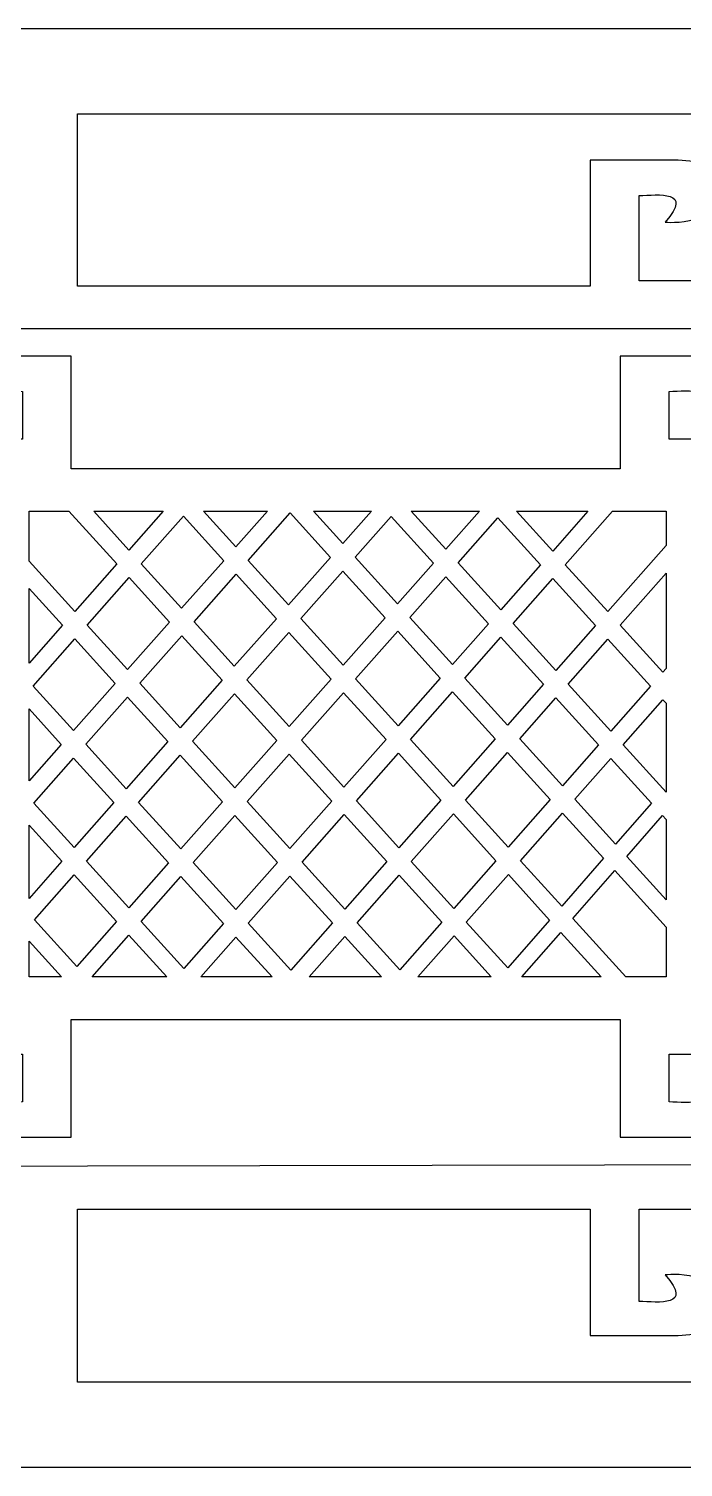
# Model space of a CAD drawing. Header units: centimetres. Extents: x -37.2 to 38.6, y 16.9 to 50.7.
# Drawn here: x -6.86 to 8.51, y 16.89 to 50.69 of the extents above; entities that cross this region are included whole.
import ezdxf

# ---------------------------------------------------------------- set-up
doc = ezdxf.new("R2010")
doc.units = ezdxf.units.CM
doc.header["$MEASUREMENT"] = 0
doc.layers.add('layer 1', color=7, linetype='Continuous')

msp = doc.modelspace()

# ---------------------------------------------------------------- linework, layer by layer
at = {"layer": 'layer 1', "color": 15}
for points, knots in [([(36.62549, 50.69217), (36.62549, 50.69217), (38.62549, 50.69217), (38.62549, 50.69217), (38.62549, 50.69217), (38.62549, 50.69217), (38.62549, 48.69217), (38.62549, 48.69217), (38.62549, 48.69217), (38.62549, 48.69217), (38.62549, 18.89217), (38.62549, 18.89217), (38.62549, 18.89217), (38.62549, 18.89217), (38.62549, 16.89217), (38.62549, 16.89217), (38.62549, 16.89217), (38.62549, 16.89217), (36.62549, 16.89217), (36.62549, 16.89217), (36.62549, 16.89217), (36.62549, 16.89217), (-35.17451, 16.89217), (-35.17451, 16.89217), (-35.17451, 16.89217), (-35.17451, 16.89217), (-37.17451, 16.89217), (-37.17451, 16.89217), (-37.17451, 16.89217), (-37.17451, 16.89217), (-37.17451, 18.89217), (-37.17451, 18.89217), (-37.17451, 18.89217), (-37.17451, 18.89217), (-37.17451, 48.69217), (-37.17451, 48.69217), (-37.17451, 48.69217), (-37.17451, 48.69217), (-37.17451, 50.69217), (-37.17451, 50.69217), (-37.17451, 50.69217), (-37.17451, 50.69217), (-35.17451, 50.69217), (-35.17451, 50.69217), (-35.17451, 50.69217), (-35.17451, 50.69217), (36.62549, 50.69217), (36.62549, 50.69217)], [0, 0, 0, 0, 0.07692308, 0.07692308, 0.07692308, 0.07692308, 0.15384615, 0.15384615, 0.15384615, 0.15384615, 0.23076923, 0.23076923, 0.23076923, 0.23076923, 0.30769231, 0.30769231, 0.30769231, 0.30769231, 0.38461538, 0.38461538, 0.38461538, 0.38461538, 0.46153846, 0.46153846, 0.46153846, 0.46153846, 0.53846154, 0.53846154, 0.53846154, 0.53846154, 0.61538462, 0.61538462, 0.61538462, 0.61538462, 0.69230769, 0.69230769, 0.69230769, 0.69230769, 0.76923077, 0.76923077, 0.76923077, 0.76923077, 0.84615385, 0.84615385, 0.84615385, 0.84615385, 1, 1, 1, 1]), ([(-5.71483, 48.69217), (-5.71483, 48.69217), (-5.71483, 44.6477), (-5.71483, 44.6477), (-5.71483, 44.6477), (-5.71483, 44.6477), (6.32424, 44.6477), (6.32424, 44.6477), (6.32424, 44.6477), (6.32424, 44.6477), (6.32424, 47.60415), (6.32424, 47.60415), (6.32424, 47.60415), (6.32424, 47.60415), (7.47219, 47.60415), (7.47219, 47.60415), (7.47219, 47.60415), (7.47219, 47.60415), (8.39055, 47.60415), (8.39055, 47.60415), (8.39055, 47.60415), (9.20413, 47.60415), (9.30891, 47.14497), (9.30891, 47.14497), (9.30891, 47.14497), (9.5385, 45.99702), (8.08443, 46.15008), (8.08443, 46.15008), (8.08443, 46.15008), (8.76453, 46.90983), (7.9226, 46.78483), (7.47219, 46.77425), (7.47219, 46.77425), (7.47219, 46.77425), (7.47219, 44.76647), (7.47219, 44.76647), (7.47219, 44.76647), (7.47219, 44.76647), (9.99768, 44.76647), (9.99768, 44.76647), (9.99768, 44.76647), (9.99768, 44.76647), (9.99768, 48.69217), (9.99768, 48.69217), (9.99768, 48.69217), (9.99768, 48.69217), (-5.71483, 48.69217), (-5.71483, 48.69217)], [0, 0, 0, 0, 0.07692308, 0.07692308, 0.07692308, 0.07692308, 0.15384615, 0.15384615, 0.15384615, 0.15384615, 0.23076923, 0.23076923, 0.23076923, 0.23076923, 0.30769231, 0.30769231, 0.30769231, 0.30769231, 0.38461538, 0.38461538, 0.38461538, 0.38461538, 0.46153846, 0.46153846, 0.46153846, 0.46153846, 0.53846154, 0.53846154, 0.53846154, 0.53846154, 0.61538462, 0.61538462, 0.61538462, 0.61538462, 0.69230769, 0.69230769, 0.69230769, 0.69230769, 0.76923077, 0.76923077, 0.76923077, 0.76923077, 0.84615385, 0.84615385, 0.84615385, 0.84615385, 1, 1, 1, 1]), ([(-5.86062, 40.35485), (-5.86062, 40.35485), (7.03242, 40.35485), (7.03242, 40.35485), (7.03242, 40.35485), (7.03242, 40.35485), (7.03242, 43.00098), (7.03242, 43.00098), (7.03242, 43.00098), (7.03242, 43.00098), (8.18037, 43.00098), (8.18037, 43.00098), (8.18037, 43.00098), (8.18037, 43.00098), (9.09873, 43.00098), (9.09873, 43.00098), (9.09873, 43.00098), (9.91231, 43.00098), (10.01709, 42.5418), (10.01709, 42.5418), (10.01709, 42.5418), (10.24668, 41.39385), (8.79261, 41.54691), (8.79261, 41.54691), (8.79261, 41.54691), (9.47271, 42.30666), (8.63078, 42.18166), (8.18037, 42.17108), (8.18037, 42.17108), (8.18037, 42.17108), (8.18037, 41.05079), (8.18037, 41.05079), (8.18037, 41.05079), (8.18037, 41.05079), (10.70586, 41.05079), (10.70586, 41.05079), (10.70586, 41.05079), (10.70586, 41.05079), (10.70586, 43.6477), (10.70586, 43.6477), (10.70586, 43.6477), (10.70586, 43.6477), (-9.53406, 43.6477), (-9.53406, 43.6477), (-9.53406, 43.6477), (-9.53406, 43.6477), (-9.53406, 41.05079), (-9.53406, 41.05079), (-9.53406, 41.05079), (-9.53406, 41.05079), (-7.00857, 41.05079), (-7.00857, 41.05079), (-7.00857, 41.05079), (-7.00857, 41.05079), (-7.00857, 42.17108), (-7.00857, 42.17108), (-7.00857, 42.17108), (-7.45898, 42.18166), (-8.30091, 42.30666), (-7.62081, 41.54691), (-7.62081, 41.54691), (-7.62081, 41.54691), (-9.07488, 41.39385), (-8.84529, 42.5418), (-8.84529, 42.5418), (-8.84529, 42.5418), (-8.74051, 43.00098), (-7.92693, 43.00098), (-7.92693, 43.00098), (-7.92693, 43.00098), (-7.00857, 43.00098), (-7.00857, 43.00098), (-7.00857, 43.00098), (-7.00857, 43.00098), (-5.86062, 43.00098), (-5.86062, 43.00098), (-5.86062, 43.00098), (-5.86062, 43.00098), (-5.86062, 40.35485), (-5.86062, 40.35485)], [0, 0, 0, 0, 0.04761905, 0.04761905, 0.04761905, 0.04761905, 0.0952381, 0.0952381, 0.0952381, 0.0952381, 0.14285714, 0.14285714, 0.14285714, 0.14285714, 0.19047619, 0.19047619, 0.19047619, 0.19047619, 0.23809524, 0.23809524, 0.23809524, 0.23809524, 0.28571429, 0.28571429, 0.28571429, 0.28571429, 0.33333333, 0.33333333, 0.33333333, 0.33333333, 0.38095238, 0.38095238, 0.38095238, 0.38095238, 0.42857143, 0.42857143, 0.42857143, 0.42857143, 0.47619048, 0.47619048, 0.47619048, 0.47619048, 0.52380952, 0.52380952, 0.52380952, 0.52380952, 0.57142857, 0.57142857, 0.57142857, 0.57142857, 0.61904762, 0.61904762, 0.61904762, 0.61904762, 0.66666667, 0.66666667, 0.66666667, 0.66666667, 0.71428571, 0.71428571, 0.71428571, 0.71428571, 0.76190476, 0.76190476, 0.76190476, 0.76190476, 0.80952381, 0.80952381, 0.80952381, 0.80952381, 0.85714286, 0.85714286, 0.85714286, 0.85714286, 0.9047619, 0.9047619, 0.9047619, 0.9047619, 1, 1, 1, 1]), ([(-5.91395, 39.35485), (-5.91395, 39.35485), (-6.8514, 39.35485), (-6.8514, 39.35485), (-6.8514, 39.35485), (-6.8514, 39.35485), (-6.8514, 38.18253), (-6.8514, 38.18253), (-6.8514, 38.18253), (-6.8514, 38.18253), (-5.77889, 36.99928), (-5.77889, 36.99928), (-5.77889, 36.99928), (-5.77889, 36.99928), (-4.79171, 38.11676), (-4.79171, 38.11676), (-4.79171, 38.11676), (-4.79171, 38.11676), (-5.91395, 39.35485), (-5.91395, 39.35485)], [0, 0, 0, 0, 0.16666667, 0.16666667, 0.16666667, 0.16666667, 0.33333333, 0.33333333, 0.33333333, 0.33333333, 0.5, 0.5, 0.5, 0.5, 0.66666667, 0.66666667, 0.66666667, 0.66666667, 1, 1, 1, 1]), ([(-3.69798, 39.35485), (-3.69798, 39.35485), (-5.33327, 39.35485), (-5.33327, 39.35485), (-5.33327, 39.35485), (-5.33327, 39.35485), (-4.50511, 38.44119), (-4.50511, 38.44119), (-4.50511, 38.44119), (-4.50511, 38.44119), (-3.69798, 39.35485), (-3.69798, 39.35485)], [0, 0, 0, 0, 0.25, 0.25, 0.25, 0.25, 0.5, 0.5, 0.5, 0.5, 1, 1, 1, 1]), ([(-3.22746, 39.2383), (-3.22746, 39.2383), (-4.21468, 38.12078), (-4.21468, 38.12078), (-4.21468, 38.12078), (-4.21468, 38.12078), (-3.26805, 37.07642), (-3.26805, 37.07642), (-3.26805, 37.07642), (-3.26805, 37.07642), (-2.28084, 38.19394), (-2.28084, 38.19394), (-2.28084, 38.19394), (-2.28084, 38.19394), (-3.22746, 39.2383), (-3.22746, 39.2383)], [0, 0, 0, 0, 0.2, 0.2, 0.2, 0.2, 0.4, 0.4, 0.4, 0.4, 0.6, 0.6, 0.6, 0.6, 1, 1, 1, 1]), ([(-1.2553, 39.35485), (-1.2553, 39.35485), (-2.75243, 39.35485), (-2.75243, 39.35485), (-2.75243, 39.35485), (-2.75243, 39.35485), (-1.99423, 38.51838), (-1.99423, 38.51838), (-1.99423, 38.51838), (-1.99423, 38.51838), (-1.2553, 39.35485), (-1.2553, 39.35485)], [0, 0, 0, 0, 0.25, 0.25, 0.25, 0.25, 0.5, 0.5, 0.5, 0.5, 1, 1, 1, 1]), ([(0.22997, 38.27124), (0.22997, 38.27124), (-0.71657, 39.3155), (-0.71657, 39.3155), (-0.71657, 39.3155), (-0.71657, 39.3155), (-1.7038, 38.19798), (-1.7038, 38.19798), (-1.7038, 38.19798), (-1.7038, 38.19798), (-0.75725, 37.15371), (-0.75725, 37.15371), (-0.75725, 37.15371), (-0.75725, 37.15371), (0.22997, 38.27124), (0.22997, 38.27124)], [0, 0, 0, 0, 0.2, 0.2, 0.2, 0.2, 0.4, 0.4, 0.4, 0.4, 0.6, 0.6, 0.6, 0.6, 1, 1, 1, 1]), ([(1.18725, 39.35485), (1.18725, 39.35485), (-0.17156, 39.35485), (-0.17156, 39.35485), (-0.17156, 39.35485), (-0.17156, 39.35485), (0.51658, 38.59567), (0.51658, 38.59567), (0.51658, 38.59567), (0.51658, 38.59567), (1.18725, 39.35485), (1.18725, 39.35485)], [0, 0, 0, 0, 0.25, 0.25, 0.25, 0.25, 0.5, 0.5, 0.5, 0.5, 1, 1, 1, 1]), ([(0.80701, 38.27525), (0.80701, 38.27525), (1.80061, 37.1791), (1.80061, 37.1791), (1.80061, 37.1791), (1.80061, 37.1791), (2.64729, 38.13751), (2.64729, 38.13751), (2.64729, 38.13751), (2.64729, 38.13751), (1.65369, 39.23368), (1.65369, 39.23368), (1.65369, 39.23368), (1.65369, 39.23368), (0.80701, 38.27525), (0.80701, 38.27525)], [0, 0, 0, 0, 0.2, 0.2, 0.2, 0.2, 0.4, 0.4, 0.4, 0.4, 0.6, 0.6, 0.6, 0.6, 1, 1, 1, 1]), ([(3.72267, 39.35485), (3.72267, 39.35485), (2.12456, 39.35485), (2.12456, 39.35485), (2.12456, 39.35485), (2.12456, 39.35485), (2.93389, 38.46198), (2.93389, 38.46198), (2.93389, 38.46198), (2.93389, 38.46198), (3.72267, 39.35485), (3.72267, 39.35485)], [0, 0, 0, 0, 0.25, 0.25, 0.25, 0.25, 0.5, 0.5, 0.5, 0.5, 1, 1, 1, 1]), ([(6.27139, 39.35485), (6.27139, 39.35485), (4.59791, 39.35485), (4.59791, 39.35485), (4.59791, 39.35485), (4.59791, 39.35485), (5.44542, 38.41986), (5.44542, 38.41986), (5.44542, 38.41986), (5.44542, 38.41986), (6.27139, 39.35485), (6.27139, 39.35485)], [0, 0, 0, 0, 0.25, 0.25, 0.25, 0.25, 0.5, 0.5, 0.5, 0.5, 1, 1, 1, 1]), ([(8.10716, 39.35485), (8.10716, 39.35485), (6.84483, 39.35485), (6.84483, 39.35485), (6.84483, 39.35485), (6.84483, 39.35485), (5.73582, 38.09948), (5.73582, 38.09948), (5.73582, 38.09948), (5.73582, 38.09948), (6.73619, 36.99583), (6.73619, 36.99583), (6.73619, 36.99583), (6.73619, 36.99583), (8.10716, 38.54774), (8.10716, 38.54774), (8.10716, 38.54774), (8.10716, 38.54774), (8.10716, 39.35485), (8.10716, 39.35485)], [0, 0, 0, 0, 0.16666667, 0.16666667, 0.16666667, 0.16666667, 0.33333333, 0.33333333, 0.33333333, 0.33333333, 0.5, 0.5, 0.5, 0.5, 0.66666667, 0.66666667, 0.66666667, 0.66666667, 1, 1, 1, 1]), ([(4.15844, 39.19902), (4.15844, 39.19902), (3.22429, 38.14158), (3.22429, 38.14158), (3.22429, 38.14158), (3.22429, 38.14158), (4.22464, 37.03797), (4.22464, 37.03797), (4.22464, 37.03797), (4.22464, 37.03797), (5.15879, 38.0954), (5.15879, 38.0954), (5.15879, 38.0954), (5.15879, 38.0954), (4.15844, 39.19902), (4.15844, 39.19902)], [0, 0, 0, 0, 0.2, 0.2, 0.2, 0.2, 0.4, 0.4, 0.4, 0.4, 0.6, 0.6, 0.6, 0.6, 1, 1, 1, 1]), ([(-1.99041, 37.87352), (-1.99041, 37.87352), (-2.97762, 36.75601), (-2.97762, 36.75601), (-2.97762, 36.75601), (-2.97762, 36.75601), (-2.03107, 35.71175), (-2.03107, 35.71175), (-2.03107, 35.71175), (-2.03107, 35.71175), (-1.04386, 36.82926), (-1.04386, 36.82926), (-1.04386, 36.82926), (-1.04386, 36.82926), (-1.99041, 37.87352), (-1.99041, 37.87352)], [0, 0, 0, 0, 0.2, 0.2, 0.2, 0.2, 0.4, 0.4, 0.4, 0.4, 0.6, 0.6, 0.6, 0.6, 1, 1, 1, 1]), ([(1.514, 36.85464), (1.514, 36.85464), (0.5204, 37.95082), (0.5204, 37.95082), (0.5204, 37.95082), (0.5204, 37.95082), (-0.46683, 36.83328), (-0.46683, 36.83328), (-0.46683, 36.83328), (-0.46683, 36.83328), (0.52677, 35.73712), (0.52677, 35.73712), (0.52677, 35.73712), (0.52677, 35.73712), (1.514, 36.85464), (1.514, 36.85464)], [0, 0, 0, 0, 0.2, 0.2, 0.2, 0.2, 0.4, 0.4, 0.4, 0.4, 0.6, 0.6, 0.6, 0.6, 1, 1, 1, 1]), ([(8.10716, 35.66246), (8.10716, 35.66246), (8.10716, 37.89855), (8.10716, 37.89855), (8.10716, 37.89855), (8.10716, 37.89855), (7.02663, 36.67541), (7.02663, 36.67541), (7.02663, 36.67541), (7.02663, 36.67541), (8.02703, 35.57175), (8.02703, 35.57175), (8.02703, 35.57175), (8.02703, 35.57175), (8.10716, 35.66246), (8.10716, 35.66246)], [0, 0, 0, 0, 0.2, 0.2, 0.2, 0.2, 0.4, 0.4, 0.4, 0.4, 0.6, 0.6, 0.6, 0.6, 1, 1, 1, 1]), ([(-6.8514, 35.78522), (-6.8514, 35.78522), (-6.06548, 36.67488), (-6.06548, 36.67488), (-6.06548, 36.67488), (-6.06548, 36.67488), (-6.8514, 37.54192), (-6.8514, 37.54192), (-6.8514, 37.54192), (-6.8514, 37.54192), (-6.8514, 35.78522), (-6.8514, 35.78522)], [0, 0, 0, 0, 0.25, 0.25, 0.25, 0.25, 0.5, 0.5, 0.5, 0.5, 1, 1, 1, 1]), ([(-4.50128, 37.79636), (-4.50128, 37.79636), (-5.48847, 36.67887), (-5.48847, 36.67887), (-5.48847, 36.67887), (-5.48847, 36.67887), (-4.54183, 35.63454), (-4.54183, 35.63454), (-4.54183, 35.63454), (-4.54183, 35.63454), (-3.55466, 36.75201), (-3.55466, 36.75201), (-3.55466, 36.75201), (-3.55466, 36.75201), (-4.50128, 37.79636), (-4.50128, 37.79636)], [0, 0, 0, 0, 0.2, 0.2, 0.2, 0.2, 0.4, 0.4, 0.4, 0.4, 0.6, 0.6, 0.6, 0.6, 1, 1, 1, 1]), ([(2.09101, 36.8587), (2.09101, 36.8587), (3.09135, 35.75509), (3.09135, 35.75509), (3.09135, 35.75509), (3.09135, 35.75509), (3.93803, 36.71352), (3.93803, 36.71352), (3.93803, 36.71352), (3.93803, 36.71352), (2.93769, 37.81713), (2.93769, 37.81713), (2.93769, 37.81713), (2.93769, 37.81713), (2.09101, 36.8587), (2.09101, 36.8587)], [0, 0, 0, 0, 0.2, 0.2, 0.2, 0.2, 0.4, 0.4, 0.4, 0.4, 0.6, 0.6, 0.6, 0.6, 1, 1, 1, 1]), ([(5.44919, 37.77503), (5.44919, 37.77503), (4.51504, 36.71757), (4.51504, 36.71757), (4.51504, 36.71757), (4.51504, 36.71757), (5.51542, 35.61394), (5.51542, 35.61394), (5.51542, 35.61394), (5.51542, 35.61394), (6.44957, 36.67139), (6.44957, 36.67139), (6.44957, 36.67139), (6.44957, 36.67139), (5.44919, 37.77503), (5.44919, 37.77503)], [0, 0, 0, 0, 0.2, 0.2, 0.2, 0.2, 0.4, 0.4, 0.4, 0.4, 0.6, 0.6, 0.6, 0.6, 1, 1, 1, 1]), ([(-0.75344, 36.50885), (-0.75344, 36.50885), (-1.74065, 35.39134), (-1.74065, 35.39134), (-1.74065, 35.39134), (-1.74065, 35.39134), (-0.74706, 34.29518), (-0.74706, 34.29518), (-0.74706, 34.29518), (-0.74706, 34.29518), (0.24016, 35.4127), (0.24016, 35.4127), (0.24016, 35.4127), (0.24016, 35.4127), (-0.75344, 36.50885), (-0.75344, 36.50885)], [0, 0, 0, 0, 0.2, 0.2, 0.2, 0.2, 0.4, 0.4, 0.4, 0.4, 0.6, 0.6, 0.6, 0.6, 1, 1, 1, 1]), ([(2.80475, 35.43066), (2.80475, 35.43066), (1.80441, 36.53427), (1.80441, 36.53427), (1.80441, 36.53427), (1.80441, 36.53427), (0.81717, 35.41673), (0.81717, 35.41673), (0.81717, 35.41673), (0.81717, 35.41673), (1.81751, 34.31314), (1.81751, 34.31314), (1.81751, 34.31314), (1.81751, 34.31314), (2.80475, 35.43066), (2.80475, 35.43066)], [0, 0, 0, 0, 0.2, 0.2, 0.2, 0.2, 0.4, 0.4, 0.4, 0.4, 0.6, 0.6, 0.6, 0.6, 1, 1, 1, 1]), ([(-5.77504, 36.35445), (-5.77504, 36.35445), (-6.75557, 35.24453), (-6.75557, 35.24453), (-6.75557, 35.24453), (-6.75557, 35.24453), (-5.80894, 34.20018), (-5.80894, 34.20018), (-5.80894, 34.20018), (-5.80894, 34.20018), (-4.82843, 35.31011), (-4.82843, 35.31011), (-4.82843, 35.31011), (-4.82843, 35.31011), (-5.77504, 36.35445), (-5.77504, 36.35445)], [0, 0, 0, 0, 0.2, 0.2, 0.2, 0.2, 0.4, 0.4, 0.4, 0.4, 0.6, 0.6, 0.6, 0.6, 1, 1, 1, 1]), ([(-3.26423, 36.43159), (-3.26423, 36.43159), (-4.2514, 35.31412), (-4.2514, 35.31412), (-4.2514, 35.31412), (-4.2514, 35.31412), (-3.30485, 34.26985), (-3.30485, 34.26985), (-3.30485, 34.26985), (-3.30485, 34.26985), (-2.31768, 35.38732), (-2.31768, 35.38732), (-2.31768, 35.38732), (-2.31768, 35.38732), (-3.26423, 36.43159), (-3.26423, 36.43159)], [0, 0, 0, 0, 0.2, 0.2, 0.2, 0.2, 0.4, 0.4, 0.4, 0.4, 0.6, 0.6, 0.6, 0.6, 1, 1, 1, 1]), ([(3.38176, 35.43471), (3.38176, 35.43471), (4.38213, 34.33107), (4.38213, 34.33107), (4.38213, 34.33107), (4.38213, 34.33107), (5.22881, 35.28949), (5.22881, 35.28949), (5.22881, 35.28949), (5.22881, 35.28949), (4.22844, 36.39314), (4.22844, 36.39314), (4.22844, 36.39314), (4.22844, 36.39314), (3.38176, 35.43471), (3.38176, 35.43471)], [0, 0, 0, 0, 0.2, 0.2, 0.2, 0.2, 0.4, 0.4, 0.4, 0.4, 0.6, 0.6, 0.6, 0.6, 1, 1, 1, 1]), ([(6.74, 36.35097), (6.74, 36.35097), (5.80585, 35.29352), (5.80585, 35.29352), (5.80585, 35.29352), (5.80585, 35.29352), (6.80624, 34.18985), (6.80624, 34.18985), (6.80624, 34.18985), (6.80624, 34.18985), (7.7404, 35.24729), (7.7404, 35.24729), (7.7404, 35.24729), (7.7404, 35.24729), (6.74, 36.35097), (6.74, 36.35097)], [0, 0, 0, 0, 0.2, 0.2, 0.2, 0.2, 0.4, 0.4, 0.4, 0.4, 0.6, 0.6, 0.6, 0.6, 1, 1, 1, 1]), ([(-4.53798, 34.98968), (-4.53798, 34.98968), (-5.5185, 33.87977), (-5.5185, 33.87977), (-5.5185, 33.87977), (-5.5185, 33.87977), (-4.57195, 32.83551), (-4.57195, 32.83551), (-4.57195, 32.83551), (-4.57195, 32.83551), (-3.59145, 33.94543), (-3.59145, 33.94543), (-3.59145, 33.94543), (-3.59145, 33.94543), (-4.53798, 34.98968), (-4.53798, 34.98968)], [0, 0, 0, 0, 0.2, 0.2, 0.2, 0.2, 0.4, 0.4, 0.4, 0.4, 0.6, 0.6, 0.6, 0.6, 1, 1, 1, 1]), ([(-2.02725, 35.0669), (-2.02725, 35.0669), (-3.01442, 33.94944), (-3.01442, 33.94944), (-3.01442, 33.94944), (-3.01442, 33.94944), (-2.02082, 32.85328), (-2.02082, 32.85328), (-2.02082, 32.85328), (-2.02082, 32.85328), (-1.03365, 33.97075), (-1.03365, 33.97075), (-1.03365, 33.97075), (-1.03365, 33.97075), (-2.02725, 35.0669), (-2.02725, 35.0669)], [0, 0, 0, 0, 0.2, 0.2, 0.2, 0.2, 0.4, 0.4, 0.4, 0.4, 0.6, 0.6, 0.6, 0.6, 1, 1, 1, 1]), ([(0.53058, 35.09229), (0.53058, 35.09229), (-0.45665, 33.97478), (-0.45665, 33.97478), (-0.45665, 33.97478), (-0.45665, 33.97478), (0.54369, 32.87118), (0.54369, 32.87118), (0.54369, 32.87118), (0.54369, 32.87118), (1.5309, 33.98869), (1.5309, 33.98869), (1.5309, 33.98869), (1.5309, 33.98869), (0.53058, 35.09229), (0.53058, 35.09229)], [0, 0, 0, 0, 0.2, 0.2, 0.2, 0.2, 0.4, 0.4, 0.4, 0.4, 0.6, 0.6, 0.6, 0.6, 1, 1, 1, 1]), ([(4.09551, 34.00662), (4.09551, 34.00662), (3.09515, 35.11027), (3.09515, 35.11027), (3.09515, 35.11027), (3.09515, 35.11027), (2.10791, 33.99275), (2.10791, 33.99275), (2.10791, 33.99275), (2.10791, 33.99275), (3.10829, 32.8891), (3.10829, 32.8891), (3.10829, 32.8891), (3.10829, 32.8891), (4.09551, 34.00662), (4.09551, 34.00662)], [0, 0, 0, 0, 0.2, 0.2, 0.2, 0.2, 0.4, 0.4, 0.4, 0.4, 0.6, 0.6, 0.6, 0.6, 1, 1, 1, 1]), ([(4.67255, 34.01065), (4.67255, 34.01065), (5.67295, 32.90698), (5.67295, 32.90698), (5.67295, 32.90698), (5.67295, 32.90698), (6.51963, 33.86541), (6.51963, 33.86541), (6.51963, 33.86541), (6.51963, 33.86541), (5.51924, 34.96907), (5.51924, 34.96907), (5.51924, 34.96907), (5.51924, 34.96907), (4.67255, 34.01065), (4.67255, 34.01065)], [0, 0, 0, 0, 0.2, 0.2, 0.2, 0.2, 0.4, 0.4, 0.4, 0.4, 0.6, 0.6, 0.6, 0.6, 1, 1, 1, 1]), ([(8.10716, 32.75463), (8.10716, 32.75463), (8.10716, 34.84267), (8.10716, 34.84267), (8.10716, 34.84267), (8.10716, 34.84267), (8.03083, 34.92688), (8.03083, 34.92688), (8.03083, 34.92688), (8.03083, 34.92688), (7.09668, 33.86943), (7.09668, 33.86943), (7.09668, 33.86943), (7.09668, 33.86943), (8.10716, 32.75463), (8.10716, 32.75463)], [0, 0, 0, 0, 0.2, 0.2, 0.2, 0.2, 0.4, 0.4, 0.4, 0.4, 0.6, 0.6, 0.6, 0.6, 1, 1, 1, 1]), ([(-6.8514, 33.02013), (-6.8514, 33.02013), (-6.09556, 33.87574), (-6.09556, 33.87574), (-6.09556, 33.87574), (-6.09556, 33.87574), (-6.8514, 34.70961), (-6.8514, 34.70961), (-6.8514, 34.70961), (-6.8514, 34.70961), (-6.8514, 33.02013), (-6.8514, 33.02013)], [0, 0, 0, 0, 0.25, 0.25, 0.25, 0.25, 0.5, 0.5, 0.5, 0.5, 1, 1, 1, 1]), ([(-5.80511, 33.55533), (-5.80511, 33.55533), (-6.7392, 32.49793), (-6.7392, 32.49793), (-6.7392, 32.49793), (-6.7392, 32.49793), (-5.79267, 31.45368), (-5.79267, 31.45368), (-5.79267, 31.45368), (-5.79267, 31.45368), (-4.85857, 32.51107), (-4.85857, 32.51107), (-4.85857, 32.51107), (-4.85857, 32.51107), (-5.80511, 33.55533), (-5.80511, 33.55533)], [0, 0, 0, 0, 0.2, 0.2, 0.2, 0.2, 0.4, 0.4, 0.4, 0.4, 0.6, 0.6, 0.6, 0.6, 1, 1, 1, 1]), ([(-3.30102, 33.62503), (-3.30102, 33.62503), (-4.28153, 32.5151), (-4.28153, 32.5151), (-4.28153, 32.5151), (-4.28153, 32.5151), (-3.28794, 31.41895), (-3.28794, 31.41895), (-3.28794, 31.41895), (-3.28794, 31.41895), (-2.30742, 32.52887), (-2.30742, 32.52887), (-2.30742, 32.52887), (-2.30742, 32.52887), (-3.30102, 33.62503), (-3.30102, 33.62503)], [0, 0, 0, 0, 0.2, 0.2, 0.2, 0.2, 0.4, 0.4, 0.4, 0.4, 0.6, 0.6, 0.6, 0.6, 1, 1, 1, 1]), ([(-0.74323, 33.65036), (-0.74323, 33.65036), (-1.73041, 32.53289), (-1.73041, 32.53289), (-1.73041, 32.53289), (-1.73041, 32.53289), (-0.73008, 31.4293), (-0.73008, 31.4293), (-0.73008, 31.4293), (-0.73008, 31.4293), (0.25708, 32.54676), (0.25708, 32.54676), (0.25708, 32.54676), (0.25708, 32.54676), (-0.74323, 33.65036), (-0.74323, 33.65036)], [0, 0, 0, 0, 0.2, 0.2, 0.2, 0.2, 0.4, 0.4, 0.4, 0.4, 0.6, 0.6, 0.6, 0.6, 1, 1, 1, 1]), ([(1.82131, 33.66833), (1.82131, 33.66833), (0.83409, 32.55081), (0.83409, 32.55081), (0.83409, 32.55081), (0.83409, 32.55081), (1.83447, 31.44716), (1.83447, 31.44716), (1.83447, 31.44716), (1.83447, 31.44716), (2.82168, 32.56467), (2.82168, 32.56467), (2.82168, 32.56467), (2.82168, 32.56467), (1.82131, 33.66833), (1.82131, 33.66833)], [0, 0, 0, 0, 0.2, 0.2, 0.2, 0.2, 0.4, 0.4, 0.4, 0.4, 0.6, 0.6, 0.6, 0.6, 1, 1, 1, 1]), ([(5.38634, 32.58255), (5.38634, 32.58255), (4.38595, 33.68621), (4.38595, 33.68621), (4.38595, 33.68621), (4.38595, 33.68621), (3.39872, 32.56868), (3.39872, 32.56868), (3.39872, 32.56868), (3.39872, 32.56868), (4.39911, 31.46503), (4.39911, 31.46503), (4.39911, 31.46503), (4.39911, 31.46503), (5.38634, 32.58255), (5.38634, 32.58255)], [0, 0, 0, 0, 0.2, 0.2, 0.2, 0.2, 0.4, 0.4, 0.4, 0.4, 0.6, 0.6, 0.6, 0.6, 1, 1, 1, 1]), ([(6.92211, 31.52885), (6.92211, 31.52885), (7.76293, 32.49374), (7.76293, 32.49374), (7.76293, 32.49374), (7.76293, 32.49374), (6.81007, 33.54498), (6.81007, 33.54498), (6.81007, 33.54498), (6.81007, 33.54498), (5.96339, 32.58656), (5.96339, 32.58656), (5.96339, 32.58656), (5.96339, 32.58656), (6.92211, 31.52885), (6.92211, 31.52885)], [0, 0, 0, 0, 0.2, 0.2, 0.2, 0.2, 0.4, 0.4, 0.4, 0.4, 0.6, 0.6, 0.6, 0.6, 1, 1, 1, 1]), ([(-4.56815, 32.19064), (-4.56815, 32.19064), (-5.50223, 31.13328), (-5.50223, 31.13328), (-5.50223, 31.13328), (-5.50223, 31.13328), (-4.50864, 30.03713), (-4.50864, 30.03713), (-4.50864, 30.03713), (-4.50864, 30.03713), (-3.57456, 31.09449), (-3.57456, 31.09449), (-3.57456, 31.09449), (-3.57456, 31.09449), (-4.56815, 32.19064), (-4.56815, 32.19064)], [0, 0, 0, 0, 0.2, 0.2, 0.2, 0.2, 0.4, 0.4, 0.4, 0.4, 0.6, 0.6, 0.6, 0.6, 1, 1, 1, 1]), ([(-2.017, 32.20846), (-2.017, 32.20846), (-2.99751, 31.09854), (-2.99751, 31.09854), (-2.99751, 31.09854), (-2.99751, 31.09854), (-1.9972, 29.99495), (-1.9972, 29.99495), (-1.9972, 29.99495), (-1.9972, 29.99495), (-1.01669, 31.10487), (-1.01669, 31.10487), (-1.01669, 31.10487), (-1.01669, 31.10487), (-2.017, 32.20846), (-2.017, 32.20846)], [0, 0, 0, 0, 0.2, 0.2, 0.2, 0.2, 0.4, 0.4, 0.4, 0.4, 0.6, 0.6, 0.6, 0.6, 1, 1, 1, 1]), ([(0.5475, 32.22637), (0.5475, 32.22637), (-0.43968, 31.10891), (-0.43968, 31.10891), (-0.43968, 31.10891), (-0.43968, 31.10891), (0.5607, 30.00526), (0.5607, 30.00526), (0.5607, 30.00526), (0.5607, 30.00526), (1.54787, 31.12272), (1.54787, 31.12272), (1.54787, 31.12272), (1.54787, 31.12272), (0.5475, 32.22637), (0.5475, 32.22637)], [0, 0, 0, 0, 0.2, 0.2, 0.2, 0.2, 0.4, 0.4, 0.4, 0.4, 0.6, 0.6, 0.6, 0.6, 1, 1, 1, 1]), ([(3.11211, 32.24426), (3.11211, 32.24426), (2.1249, 31.12675), (2.1249, 31.12675), (2.1249, 31.12675), (2.1249, 31.12675), (3.12529, 30.02307), (3.12529, 30.02307), (3.12529, 30.02307), (3.12529, 30.02307), (4.1125, 31.14058), (4.1125, 31.14058), (4.1125, 31.14058), (4.1125, 31.14058), (3.11211, 32.24426), (3.11211, 32.24426)], [0, 0, 0, 0, 0.2, 0.2, 0.2, 0.2, 0.4, 0.4, 0.4, 0.4, 0.6, 0.6, 0.6, 0.6, 1, 1, 1, 1]), ([(6.63749, 31.20223), (6.63749, 31.20223), (5.67678, 32.26213), (5.67678, 32.26213), (5.67678, 32.26213), (5.67678, 32.26213), (4.68955, 31.1446), (4.68955, 31.1446), (4.68955, 31.1446), (4.68955, 31.1446), (5.65711, 30.07715), (5.65711, 30.07715), (5.65711, 30.07715), (5.65711, 30.07715), (6.63749, 31.20223), (6.63749, 31.20223)], [0, 0, 0, 0, 0.2, 0.2, 0.2, 0.2, 0.4, 0.4, 0.4, 0.4, 0.6, 0.6, 0.6, 0.6, 1, 1, 1, 1]), ([(8.02561, 32.20397), (8.02561, 32.20397), (7.18478, 31.23908), (7.18478, 31.23908), (7.18478, 31.23908), (7.18478, 31.23908), (8.10716, 30.22147), (8.10716, 30.22147), (8.10716, 30.22147), (8.10716, 30.22147), (8.10716, 32.114), (8.10716, 32.114), (8.10716, 32.114), (8.10716, 32.114), (8.02561, 32.20397), (8.02561, 32.20397)], [0, 0, 0, 0, 0.2, 0.2, 0.2, 0.2, 0.4, 0.4, 0.4, 0.4, 0.6, 0.6, 0.6, 0.6, 1, 1, 1, 1]), ([(-6.8514, 30.2552), (-6.8514, 30.2552), (-6.07928, 31.12924), (-6.07928, 31.12924), (-6.07928, 31.12924), (-6.07928, 31.12924), (-6.8514, 31.98106), (-6.8514, 31.98106), (-6.8514, 31.98106), (-6.8514, 31.98106), (-6.8514, 30.2552), (-6.8514, 30.2552)], [0, 0, 0, 0, 0.25, 0.25, 0.25, 0.25, 0.5, 0.5, 0.5, 0.5, 1, 1, 1, 1]), ([(-4.79526, 29.71266), (-4.79526, 29.71266), (-5.78885, 30.80883), (-5.78885, 30.80883), (-5.78885, 30.80883), (-5.78885, 30.80883), (-6.72301, 29.75137), (-6.72301, 29.75137), (-6.72301, 29.75137), (-6.72301, 29.75137), (-5.72942, 28.65521), (-5.72942, 28.65521), (-5.72942, 28.65521), (-5.72942, 28.65521), (-4.79526, 29.71266), (-4.79526, 29.71266)], [0, 0, 0, 0, 0.2, 0.2, 0.2, 0.2, 0.4, 0.4, 0.4, 0.4, 0.6, 0.6, 0.6, 0.6, 1, 1, 1, 1]), ([(-3.28413, 30.77408), (-3.28413, 30.77408), (-4.21821, 29.71672), (-4.21821, 29.71672), (-4.21821, 29.71672), (-4.21821, 29.71672), (-3.21789, 28.61313), (-3.21789, 28.61313), (-3.21789, 28.61313), (-3.21789, 28.61313), (-2.28381, 29.67051), (-2.28381, 29.67051), (-2.28381, 29.67051), (-2.28381, 29.67051), (-3.28413, 30.77408), (-3.28413, 30.77408)], [0, 0, 0, 0, 0.2, 0.2, 0.2, 0.2, 0.4, 0.4, 0.4, 0.4, 0.6, 0.6, 0.6, 0.6, 1, 1, 1, 1]), ([(-0.72627, 30.78449), (-0.72627, 30.78449), (-1.70679, 29.67456), (-1.70679, 29.67456), (-1.70679, 29.67456), (-1.70679, 29.67456), (-0.70642, 28.57091), (-0.70642, 28.57091), (-0.70642, 28.57091), (-0.70642, 28.57091), (0.2741, 29.68086), (0.2741, 29.68086), (0.2741, 29.68086), (0.2741, 29.68086), (-0.72627, 30.78449), (-0.72627, 30.78449)], [0, 0, 0, 0, 0.2, 0.2, 0.2, 0.2, 0.4, 0.4, 0.4, 0.4, 0.6, 0.6, 0.6, 0.6, 1, 1, 1, 1]), ([(1.8383, 30.80231), (1.8383, 30.80231), (0.85113, 29.68486), (0.85113, 29.68486), (0.85113, 29.68486), (0.85113, 29.68486), (1.85152, 28.58119), (1.85152, 28.58119), (1.85152, 28.58119), (1.85152, 28.58119), (2.83869, 29.69865), (2.83869, 29.69865), (2.83869, 29.69865), (2.83869, 29.69865), (1.8383, 30.80231), (1.8383, 30.80231)], [0, 0, 0, 0, 0.2, 0.2, 0.2, 0.2, 0.4, 0.4, 0.4, 0.4, 0.6, 0.6, 0.6, 0.6, 1, 1, 1, 1]), ([(5.37248, 29.75054), (5.37248, 29.75054), (4.40294, 30.82017), (4.40294, 30.82017), (4.40294, 30.82017), (4.40294, 30.82017), (3.41573, 29.70266), (3.41573, 29.70266), (3.41573, 29.70266), (3.41573, 29.70266), (4.3921, 28.62549), (4.3921, 28.62549), (4.3921, 28.62549), (4.3921, 28.62549), (5.37248, 29.75054), (5.37248, 29.75054)], [0, 0, 0, 0, 0.2, 0.2, 0.2, 0.2, 0.4, 0.4, 0.4, 0.4, 0.6, 0.6, 0.6, 0.6, 1, 1, 1, 1]), ([(7.16462, 28.41401), (7.16462, 28.41401), (8.10716, 28.41401), (8.10716, 28.41401), (8.10716, 28.41401), (8.10716, 28.41401), (8.10716, 29.58087), (8.10716, 29.58087), (8.10716, 29.58087), (8.10716, 29.58087), (6.90017, 30.91245), (6.90017, 30.91245), (6.90017, 30.91245), (6.90017, 30.91245), (5.91976, 29.78739), (5.91976, 29.78739), (5.91976, 29.78739), (5.91976, 29.78739), (7.16462, 28.41401), (7.16462, 28.41401)], [0, 0, 0, 0, 0.16666667, 0.16666667, 0.16666667, 0.16666667, 0.33333333, 0.33333333, 0.33333333, 0.33333333, 0.5, 0.5, 0.5, 0.5, 0.66666667, 0.66666667, 0.66666667, 0.66666667, 1, 1, 1, 1]), ([(4.72297, 28.41401), (4.72297, 28.41401), (6.58394, 28.41401), (6.58394, 28.41401), (6.58394, 28.41401), (6.58394, 28.41401), (5.63514, 29.46077), (5.63514, 29.46077), (5.63514, 29.46077), (5.63514, 29.46077), (4.72297, 28.41401), (4.72297, 28.41401)], [0, 0, 0, 0, 0.25, 0.25, 0.25, 0.25, 0.5, 0.5, 0.5, 0.5, 1, 1, 1, 1]), ([(-6.8514, 28.41401), (-6.8514, 28.41401), (-6.09148, 28.41401), (-6.09148, 28.41401), (-6.09148, 28.41401), (-6.09148, 28.41401), (-6.8514, 29.25239), (-6.8514, 29.25239), (-6.8514, 29.25239), (-6.8514, 29.25239), (-6.8514, 28.41401), (-6.8514, 28.41401)], [0, 0, 0, 0, 0.25, 0.25, 0.25, 0.25, 0.5, 0.5, 0.5, 0.5, 1, 1, 1, 1]), ([(-5.36902, 28.41401), (-5.36902, 28.41401), (-3.61813, 28.41401), (-3.61813, 28.41401), (-3.61813, 28.41401), (-3.61813, 28.41401), (-4.50484, 29.39227), (-4.50484, 29.39227), (-4.50484, 29.39227), (-4.50484, 29.39227), (-5.36902, 28.41401), (-5.36902, 28.41401)], [0, 0, 0, 0, 0.25, 0.25, 0.25, 0.25, 0.5, 0.5, 0.5, 0.5, 1, 1, 1, 1]), ([(-2.82036, 28.41401), (-2.82036, 28.41401), (-1.14488, 28.41401), (-1.14488, 28.41401), (-1.14488, 28.41401), (-1.14488, 28.41401), (-1.99341, 29.35012), (-1.99341, 29.35012), (-1.99341, 29.35012), (-1.99341, 29.35012), (-2.82036, 28.41401), (-2.82036, 28.41401)], [0, 0, 0, 0, 0.25, 0.25, 0.25, 0.25, 0.5, 0.5, 0.5, 0.5, 1, 1, 1, 1]), ([(-0.27154, 28.41401), (-0.27154, 28.41401), (1.4224, 28.41401), (1.4224, 28.41401), (1.4224, 28.41401), (1.4224, 28.41401), (0.56453, 29.36043), (0.56453, 29.36043), (0.56453, 29.36043), (0.56453, 29.36043), (-0.27154, 28.41401), (-0.27154, 28.41401)], [0, 0, 0, 0, 0.25, 0.25, 0.25, 0.25, 0.5, 0.5, 0.5, 0.5, 1, 1, 1, 1]), ([(2.27732, 28.41401), (2.27732, 28.41401), (4.00313, 28.41401), (4.00313, 28.41401), (4.00313, 28.41401), (4.00313, 28.41401), (3.12912, 29.37824), (3.12912, 29.37824), (3.12912, 29.37824), (3.12912, 29.37824), (2.27732, 28.41401), (2.27732, 28.41401)], [0, 0, 0, 0, 0.25, 0.25, 0.25, 0.25, 0.5, 0.5, 0.5, 0.5, 1, 1, 1, 1]), ([(7.03242, 27.41401), (7.03242, 27.41401), (-5.86062, 27.41401), (-5.86062, 27.41401), (-5.86062, 27.41401), (-5.86062, 27.41401), (-5.86062, 24.6462), (-5.86062, 24.6462), (-5.86062, 24.6462), (-5.86062, 24.6462), (-7.00857, 24.6462), (-7.00857, 24.6462), (-7.00857, 24.6462), (-7.00857, 24.6462), (-7.92693, 24.6462), (-7.92693, 24.6462), (-7.92693, 24.6462), (-8.74051, 24.6462), (-8.84529, 25.10538), (-8.84529, 25.10538), (-8.84529, 25.10538), (-9.07488, 26.25333), (-7.62081, 26.10027), (-7.62081, 26.10027), (-7.62081, 26.10027), (-8.30091, 25.34052), (-7.45898, 25.46552), (-7.00857, 25.4761), (-7.00857, 25.4761), (-7.00857, 25.4761), (-7.00857, 26.59639), (-7.00857, 26.59639), (-7.00857, 26.59639), (-7.00857, 26.59639), (-9.53406, 26.59639), (-9.53406, 26.59639), (-9.53406, 26.59639), (-9.53406, 26.59639), (-9.53406, 23.96126), (-9.53406, 23.96126), (-9.53406, 23.96126), (-9.53406, 23.96126), (10.70586, 23.99574), (10.70586, 23.99574), (10.70586, 23.99574), (10.70586, 23.99574), (10.70586, 26.59639), (10.70586, 26.59639), (10.70586, 26.59639), (10.70586, 26.59639), (8.18037, 26.59639), (8.18037, 26.59639), (8.18037, 26.59639), (8.18037, 26.59639), (8.18037, 25.4761), (8.18037, 25.4761), (8.18037, 25.4761), (8.63078, 25.46552), (9.47271, 25.34052), (8.79261, 26.10027), (8.79261, 26.10027), (8.79261, 26.10027), (10.24668, 26.25333), (10.01709, 25.10538), (10.01709, 25.10538), (10.01709, 25.10538), (9.91231, 24.6462), (9.09873, 24.6462), (9.09873, 24.6462), (9.09873, 24.6462), (8.18037, 24.6462), (8.18037, 24.6462), (8.18037, 24.6462), (8.18037, 24.6462), (7.03242, 24.6462), (7.03242, 24.6462), (7.03242, 24.6462), (7.03242, 24.6462), (7.03242, 27.41401), (7.03242, 27.41401)], [0, 0, 0, 0, 0.04761905, 0.04761905, 0.04761905, 0.04761905, 0.0952381, 0.0952381, 0.0952381, 0.0952381, 0.14285714, 0.14285714, 0.14285714, 0.14285714, 0.19047619, 0.19047619, 0.19047619, 0.19047619, 0.23809524, 0.23809524, 0.23809524, 0.23809524, 0.28571429, 0.28571429, 0.28571429, 0.28571429, 0.33333333, 0.33333333, 0.33333333, 0.33333333, 0.38095238, 0.38095238, 0.38095238, 0.38095238, 0.42857143, 0.42857143, 0.42857143, 0.42857143, 0.47619048, 0.47619048, 0.47619048, 0.47619048, 0.52380952, 0.52380952, 0.52380952, 0.52380952, 0.57142857, 0.57142857, 0.57142857, 0.57142857, 0.61904762, 0.61904762, 0.61904762, 0.61904762, 0.66666667, 0.66666667, 0.66666667, 0.66666667, 0.71428571, 0.71428571, 0.71428571, 0.71428571, 0.76190476, 0.76190476, 0.76190476, 0.76190476, 0.80952381, 0.80952381, 0.80952381, 0.80952381, 0.85714286, 0.85714286, 0.85714286, 0.85714286, 0.9047619, 0.9047619, 0.9047619, 0.9047619, 1, 1, 1, 1]), ([(9.99768, 18.89217), (9.99768, 18.89217), (9.99768, 22.95692), (9.99768, 22.95692), (9.99768, 22.95692), (9.99768, 22.95692), (7.47219, 22.95692), (7.47219, 22.95692), (7.47219, 22.95692), (7.47219, 22.95692), (7.47219, 20.78692), (7.47219, 20.78692), (7.47219, 20.78692), (7.9226, 20.77634), (8.76453, 20.65134), (8.08443, 21.41109), (8.08443, 21.41109), (8.08443, 21.41109), (9.5385, 21.59469), (9.30891, 20.44674), (9.30891, 20.44674), (9.30891, 20.44674), (9.20413, 19.98756), (8.39055, 19.98756), (8.39055, 19.98756), (8.39055, 19.98756), (7.47219, 19.98756), (7.47219, 19.98756), (7.47219, 19.98756), (7.47219, 19.98756), (6.32424, 19.98756), (6.32424, 19.98756), (6.32424, 19.98756), (6.32424, 19.98756), (6.32424, 22.95692), (6.32424, 22.95692), (6.32424, 22.95692), (6.32424, 22.95692), (-5.71483, 22.95692), (-5.71483, 22.95692), (-5.71483, 22.95692), (-5.71483, 22.95692), (-5.71483, 18.89217), (-5.71483, 18.89217), (-5.71483, 18.89217), (-5.71483, 18.89217), (9.99768, 18.89217), (9.99768, 18.89217)], [0, 0, 0, 0, 0.07692308, 0.07692308, 0.07692308, 0.07692308, 0.15384615, 0.15384615, 0.15384615, 0.15384615, 0.23076923, 0.23076923, 0.23076923, 0.23076923, 0.30769231, 0.30769231, 0.30769231, 0.30769231, 0.38461538, 0.38461538, 0.38461538, 0.38461538, 0.46153846, 0.46153846, 0.46153846, 0.46153846, 0.53846154, 0.53846154, 0.53846154, 0.53846154, 0.61538462, 0.61538462, 0.61538462, 0.61538462, 0.69230769, 0.69230769, 0.69230769, 0.69230769, 0.76923077, 0.76923077, 0.76923077, 0.76923077, 0.84615385, 0.84615385, 0.84615385, 0.84615385, 1, 1, 1, 1])]:
    msp.add_open_spline(points, degree=3, knots=knots, dxfattribs=at)

doc.saveas('drawing.dxf')
